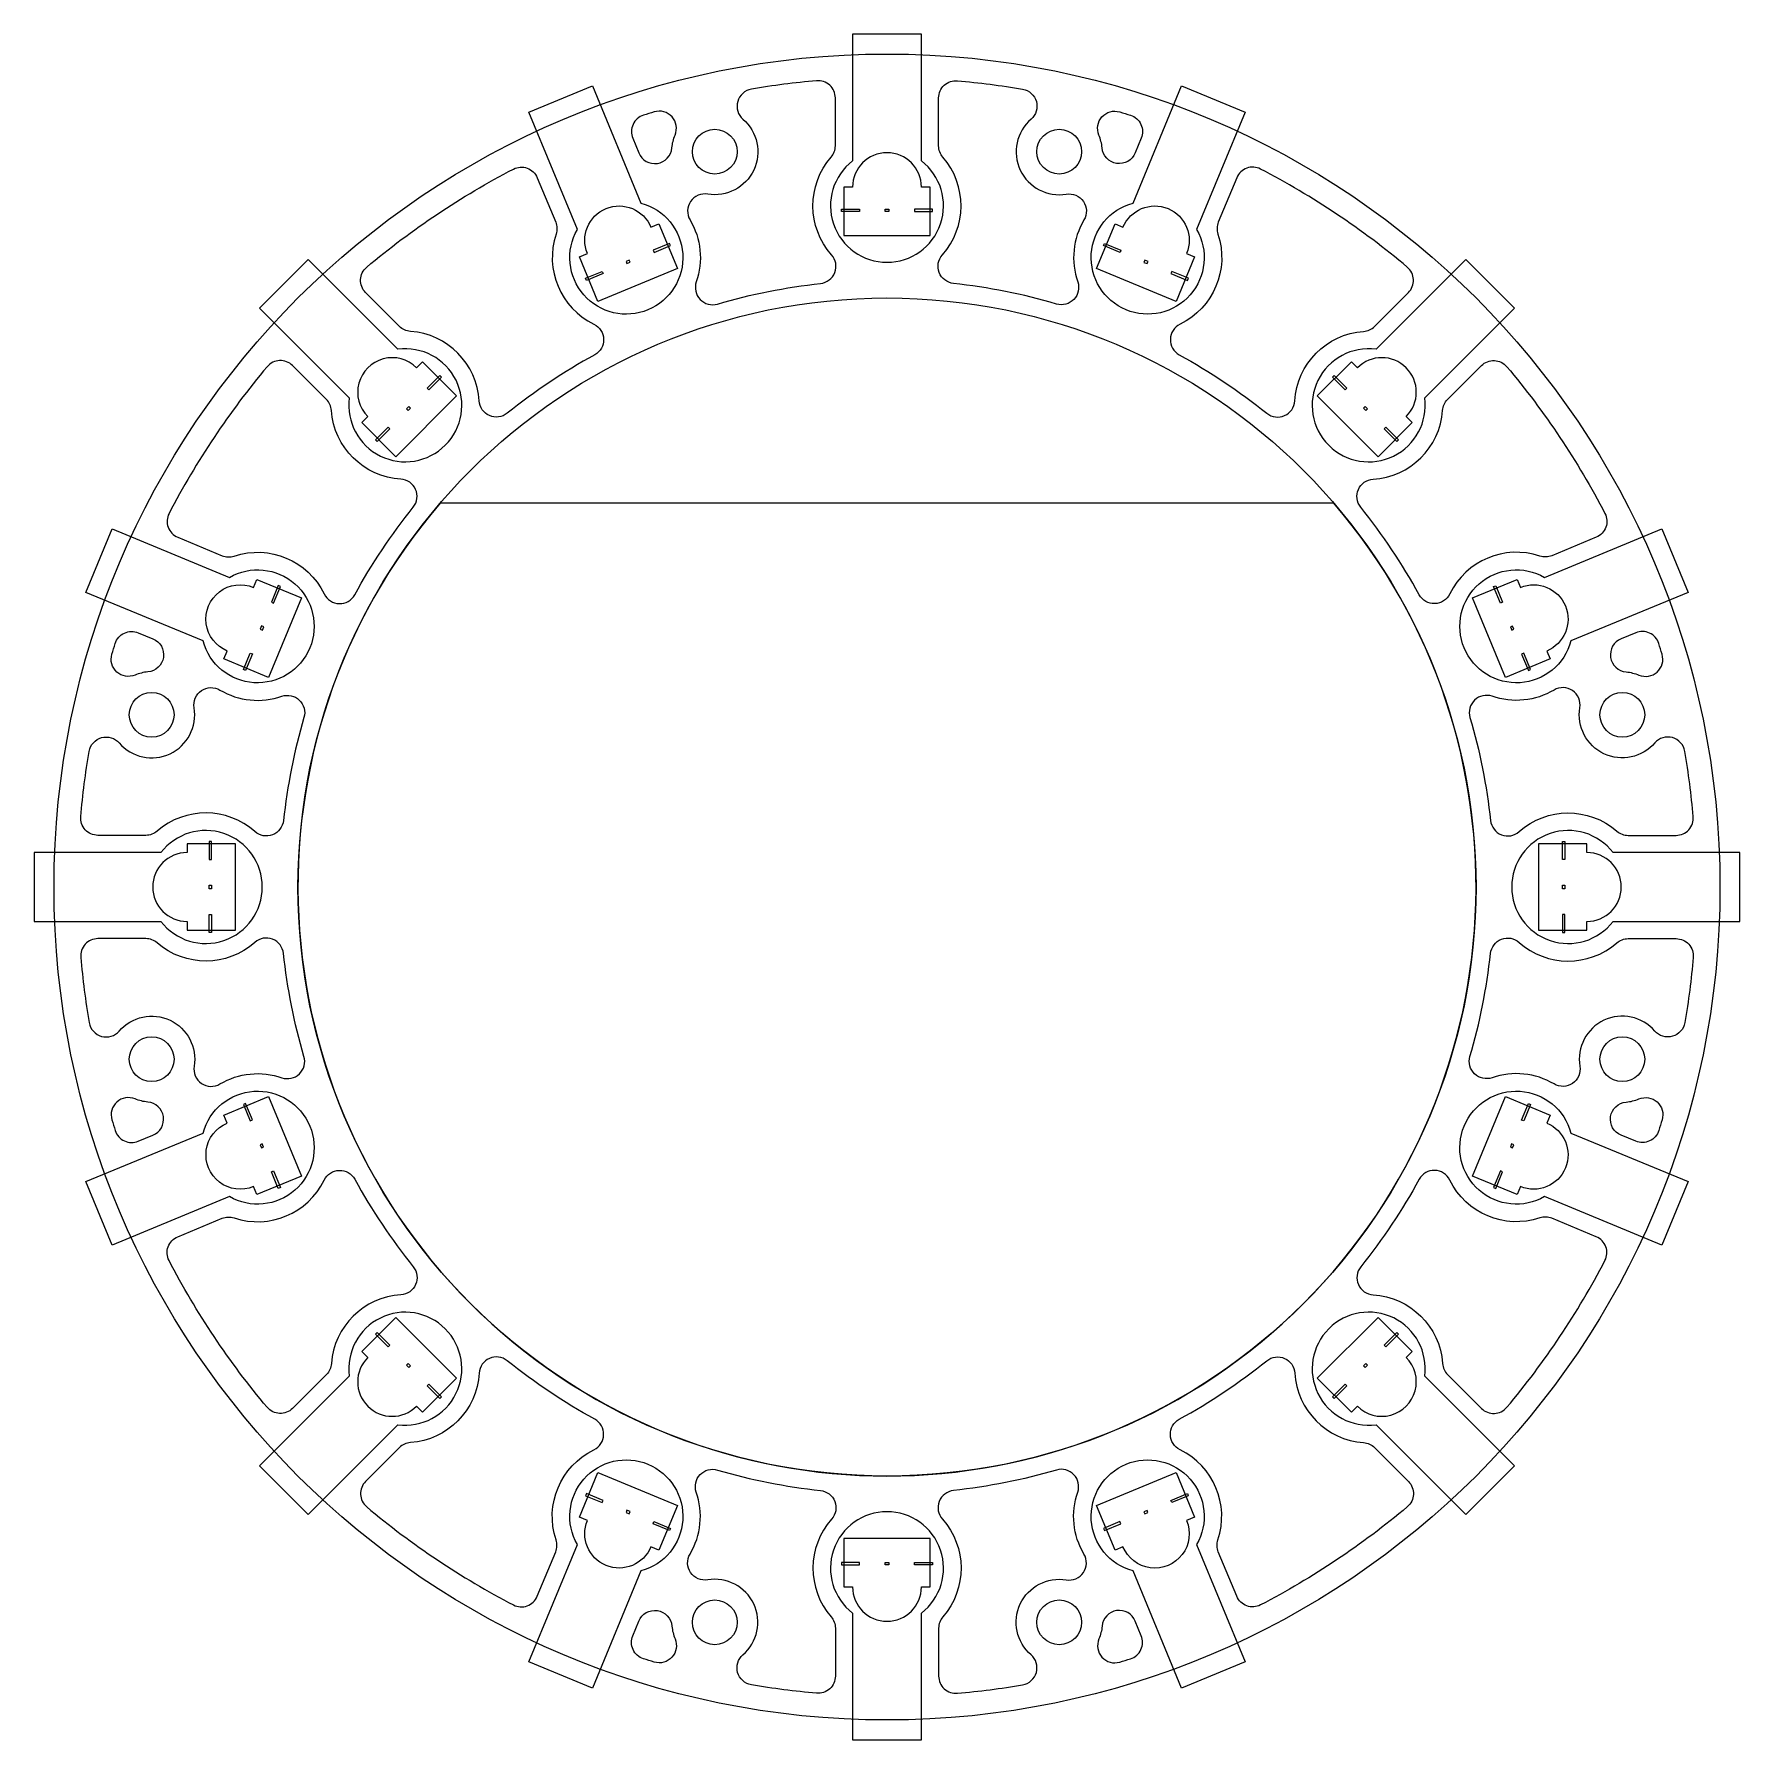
# Model space of a CAD drawing. Header units: inches. Extents: x -1.2 to 97.9, y -1.2 to 97.9.
import ezdxf

# ---------------------------------------------------------------- set-up
doc = ezdxf.new("R2010")
doc.units = ezdxf.units.IN
doc.header["$MEASUREMENT"] = 0
doc.layers.add('dril_line', color=6, linetype='Continuous')
doc.layers.add('ボールセンサ', color=30, linetype='Continuous')

msp = doc.modelspace()

# ---------------------------------------------------------------- linework, layer by layer
for points in [[(46.376, 89.02), (45.876, 89.02), (45.876, 86.22), (50.876, 86.22), (50.876, 89.02), (50.376, 89.02, 1)], [(34.67, 86.692), (35.132, 86.883), (36.204, 84.296), (31.584, 82.383), (30.513, 84.969), (30.975, 85.161, -1)], [(65.778, 85.161), (66.24, 84.969), (65.168, 82.383), (60.549, 84.296), (61.62, 86.883), (62.082, 86.692, -1)], [(18.222, 75.701), (17.869, 75.348), (19.849, 73.368), (23.384, 76.904), (21.404, 78.883), (21.051, 78.53, 1)], [(75.701, 78.53), (75.348, 78.883), (73.368, 76.904), (76.904, 73.368), (78.883, 75.348), (78.53, 75.701, 1)], [(22.431, 70.67, 2.177741), (74.321, 70.67)], [(11.592, 65.778), (11.783, 66.24), (14.37, 65.168), (12.456, 60.549), (9.87, 61.62), (10.061, 62.082, -1)], [(86.692, 62.082), (86.883, 61.62), (84.296, 60.549), (82.383, 65.168), (84.969, 66.24), (85.161, 65.778, -1)], [(7.732, 46.376), (7.732, 45.876), (10.532, 45.876), (10.532, 50.876), (7.732, 50.876), (7.732, 50.376, 1)], [(89.02, 50.376), (89.02, 50.876), (86.22, 50.876), (86.22, 45.876), (89.02, 45.876), (89.02, 46.376, 1)], [(10.061, 34.67), (9.87, 35.132), (12.456, 36.204), (14.37, 31.584), (11.783, 30.513), (11.592, 30.975, -1)], [(85.161, 30.975), (84.969, 30.513), (82.383, 31.584), (84.296, 36.204), (86.883, 35.132), (86.692, 34.67, -1)], [(21.051, 18.222), (21.404, 17.869), (23.384, 19.849), (19.849, 23.384), (17.869, 21.404), (18.222, 21.051, 1)], [(78.53, 21.051), (78.883, 21.404), (76.904, 23.384), (73.368, 19.849), (75.348, 17.869), (75.701, 18.222, 1)], [(30.975, 11.592), (30.513, 11.783), (31.584, 14.37), (36.204, 12.456), (35.132, 9.87), (34.67, 10.061, -1)], [(62.082, 10.061), (61.62, 9.87), (60.549, 12.456), (65.168, 14.37), (66.24, 11.783), (65.778, 11.592, -1)], [(50.376, 7.732), (50.876, 7.732), (50.876, 10.532), (45.876, 10.532), (45.876, 7.732), (46.376, 7.732, 1)]]:
    msp.add_lwpolyline(points, format="xyb", close=True)
msp.add_circle((48.376, 48.376), 48.376)
at = {"layer": 'dril_line'}
for points in [[(45.734, 87.738), (46.774, 87.738), (46.774, 87.602), (45.734, 87.602)], [(48.274, 87.738), (48.474, 87.738), (48.474, 87.602), (48.274, 87.602)], [(51.014, 87.738), (49.974, 87.738), (49.974, 87.602), (51.014, 87.602)], [(35.754, 85.753), (34.793, 85.355), (34.845, 85.229), (35.806, 85.627)], [(61.002, 85.751), (61.963, 85.353), (61.911, 85.227), (60.95, 85.625)], [(33.407, 84.781), (33.223, 84.705), (33.275, 84.579), (33.46, 84.655)], [(63.534, 84.703), (63.349, 84.779), (63.297, 84.653), (63.482, 84.577)], [(30.876, 83.733), (31.837, 84.131), (31.889, 84.004), (30.928, 83.606)], [(65.88, 83.731), (64.92, 84.129), (64.867, 84.003), (65.828, 83.605)], [(22.408, 78.075), (21.673, 77.339), (21.769, 77.243), (22.505, 77.978)], [(74.341, 78.078), (75.076, 77.342), (74.98, 77.246), (74.245, 77.981)], [(76.137, 76.282), (76.278, 76.14), (76.182, 76.044), (76.041, 76.185)], [(20.471, 76.137), (20.612, 76.278), (20.709, 76.182), (20.567, 76.041)], [(18.675, 74.341), (19.41, 75.076), (19.507, 74.98), (18.771, 74.245)], [(78.075, 74.344), (77.339, 75.08), (77.243, 74.983), (77.978, 74.248)], [(13.022, 65.88), (12.624, 64.92), (12.75, 64.867), (13.148, 65.828)], [(83.733, 65.876), (84.131, 64.916), (84.004, 64.863), (83.606, 65.824)], [(12.05, 63.534), (11.973, 63.349), (12.099, 63.297), (12.176, 63.482)], [(84.781, 63.345), (84.705, 63.53), (84.579, 63.478), (84.655, 63.293)], [(11.001, 61.002), (11.399, 61.963), (11.525, 61.911), (11.127, 60.95)], [(85.753, 60.998), (85.355, 61.959), (85.229, 61.907), (85.627, 60.946)], [(9.014, 51.014), (9.014, 49.974), (9.151, 49.974), (9.151, 51.014)], [(87.738, 51.018), (87.738, 49.978), (87.602, 49.978), (87.602, 51.018)], [(9.014, 48.274), (9.014, 48.474), (9.151, 48.474), (9.151, 48.274)], [(87.738, 48.478), (87.738, 48.278), (87.602, 48.278), (87.602, 48.478)], [(9.014, 45.734), (9.014, 46.774), (9.151, 46.774), (9.151, 45.734)], [(87.738, 45.738), (87.738, 46.778), (87.602, 46.778), (87.602, 45.738)], [(10.999, 35.754), (11.397, 34.793), (11.523, 34.845), (11.125, 35.806)], [(85.751, 35.75), (85.353, 34.789), (85.227, 34.841), (85.625, 35.802)], [(11.971, 33.407), (12.048, 33.223), (12.174, 33.275), (12.097, 33.46)], [(84.703, 33.219), (84.779, 33.403), (84.653, 33.456), (84.577, 33.271)], [(13.02, 30.876), (12.622, 31.837), (12.748, 31.889), (13.146, 30.928)], [(83.731, 30.872), (84.129, 31.833), (84.003, 31.885), (83.605, 30.924)], [(18.678, 22.408), (19.413, 21.673), (19.51, 21.769), (18.774, 22.505)], [(78.078, 22.411), (77.342, 21.676), (77.246, 21.772), (77.981, 22.508)], [(20.615, 20.471), (20.474, 20.612), (20.57, 20.709), (20.712, 20.567)], [(76.282, 20.615), (76.14, 20.474), (76.044, 20.57), (76.185, 20.712)], [(22.411, 18.675), (21.676, 19.41), (21.772, 19.507), (22.508, 18.771)], [(74.344, 18.678), (75.08, 19.413), (74.983, 19.51), (74.248, 18.774)], [(30.872, 13.022), (31.833, 12.624), (31.885, 12.75), (30.924, 13.148)], [(65.876, 13.02), (64.916, 12.622), (64.863, 12.748), (65.824, 13.146)], [(33.219, 12.05), (33.403, 11.973), (33.456, 12.099), (33.271, 12.176)], [(63.345, 11.971), (63.53, 12.048), (63.478, 12.174), (63.293, 12.097)], [(35.75, 11.001), (34.789, 11.399), (34.841, 11.525), (35.802, 11.127)], [(60.998, 10.999), (61.959, 11.397), (61.907, 11.523), (60.946, 11.125)], [(45.738, 9.014), (46.778, 9.014), (46.778, 9.151), (45.738, 9.151)], [(48.478, 9.014), (48.278, 9.014), (48.278, 9.151), (48.478, 9.151)], [(51.018, 9.014), (49.978, 9.014), (49.978, 9.151), (51.018, 9.151)]]:
    msp.add_lwpolyline(points, close=True, dxfattribs=at)
at = {"layer": 'ボールセンサ'}
for points in [[(50.376, 90.54), (50.376, 97.908), (46.376, 97.908), (46.376, 90.54, 2.941885)], [(44.289, 95.198, 0.020336), (40.499, 94.711, 0.633729), (40.012, 92.97, -0.757794), (37.962, 88.614, 0.638045), (36.936, 87.118, -0.220425), (37.3, 83.521, 0.608623), (38.525, 82.234, -0.043427), (44.521, 83.427, 0.608623), (45.16, 85.084, -0.376765), (45.131, 90.759, 0.180827), (45.376, 91.415), (45.376, 94.202, 0.439951)], [(52.463, 95.198, -0.020336), (56.254, 94.711, -0.633729), (56.741, 92.97, 0.757794), (58.791, 88.614, -0.638045), (59.816, 87.118, 0.220425), (59.452, 83.521, -0.608623), (58.228, 82.234, 0.043427), (52.231, 83.427, -0.608623), (51.593, 85.084, 0.376765), (51.621, 90.759, -0.180827), (51.376, 91.415), (51.376, 94.202, -0.439951)], [(30.393, 86.565), (27.573, 93.372), (31.269, 94.903), (34.089, 88.096, -2.941885)], [(62.664, 88.096), (65.483, 94.903), (69.179, 93.372), (66.359, 86.565, -2.941885)], [(35.885, 91.302, -0.077183), (36.069, 92.046, 0.633729), (34.859, 93.391, 0.003481), (34.234, 93.198, 0.439951), (33.611, 91.862), (33.965, 91.008, 0.784194)], [(60.868, 91.302, 0.077183), (60.683, 92.046, -0.633729), (61.893, 93.391, -0.003481), (62.518, 93.198, -0.439951), (63.141, 91.862), (62.788, 91.008, -0.784194)], [(26.682, 90.07, -0.439951), (28.068, 89.566), (29.134, 86.991, -0.180827), (29.159, 86.291, 0.376765), (31.357, 81.059, -0.608623), (31.401, 79.283, 0.043427), (26.318, 75.887, -0.608623), (24.694, 76.607, 0.376765), (20.702, 80.64, -0.180827), (20.064, 80.931), (18.094, 82.901, -0.439951), (18.158, 84.374, -0.054696)], [(70.07, 90.07, 0.439951), (68.685, 89.566), (67.618, 86.991, 0.180827), (67.594, 86.291, -0.376765), (65.396, 81.059, 0.608623), (65.351, 79.283, -0.043427), (70.435, 75.887, 0.608623), (72.058, 76.607, -0.376765), (76.051, 80.64, 0.180827), (76.688, 80.931), (78.659, 82.901, 0.439951), (78.594, 84.374, 0.054696)], [(19.976, 79.605), (14.766, 84.815), (11.938, 81.986), (17.148, 76.776, 2.941885)], [(79.605, 76.776), (84.815, 81.986), (81.986, 84.815), (76.776, 79.605, 2.941885)], [(6.682, 70.07, 0.439951), (7.187, 68.685), (9.761, 67.618, 0.180827), (10.461, 67.594, -0.376765), (15.693, 65.396, 0.608623), (17.469, 65.351, -0.043427), (20.866, 70.435, 0.608623), (20.145, 72.058, -0.376765), (16.112, 76.051, 0.180827), (15.822, 76.688), (13.851, 78.659, 0.439951), (12.378, 78.594, 0.054696)], [(90.07, 70.07, -0.439951), (89.566, 68.685), (86.991, 67.618, -0.180827), (86.291, 67.594, 0.376765), (81.059, 65.396, -0.608623), (79.283, 65.351, 0.043427), (75.887, 70.435, -0.608623), (76.607, 72.058, 0.376765), (80.64, 76.051, -0.180827), (80.931, 76.688), (82.901, 78.659, -0.439951), (84.374, 78.594, -0.054696)], [(8.656, 62.664), (1.849, 65.483), (3.38, 69.179), (10.187, 66.359, -2.941885)], [(86.565, 66.359), (93.372, 69.179), (94.903, 65.483), (88.096, 62.664, -2.941885)], [(5.451, 60.868, 0.077183), (4.706, 60.683, -0.633729), (3.362, 61.893, -0.003481), (3.554, 62.518, -0.439951), (4.891, 63.141), (5.745, 62.788, -0.784194)], [(91.302, 60.868, -0.077183), (92.046, 60.683, 0.633729), (93.391, 61.893, 0.003481), (93.198, 62.518, 0.439951), (91.862, 63.141), (91.008, 62.788, 0.784194)], [(1.554, 52.463, -0.020336), (2.041, 56.254, -0.633729), (3.783, 56.741, 0.757794), (8.138, 58.791, -0.638045), (9.634, 59.816, 0.220425), (13.231, 59.452, -0.608623), (14.518, 58.228, 0.043427), (13.326, 52.231, -0.608623), (11.668, 51.593, 0.376765), (5.993, 51.621, -0.180827), (5.337, 51.376), (2.55, 51.376, -0.439951)], [(95.198, 52.463, 0.020336), (94.711, 56.254, 0.633729), (92.97, 56.741, -0.757794), (88.614, 58.791, 0.638045), (87.118, 59.816, -0.220425), (83.521, 59.452, 0.608623), (82.234, 58.228, -0.043427), (83.427, 52.231, 0.608623), (85.084, 51.593, -0.376765), (90.759, 51.621, 0.180827), (91.415, 51.376), (94.202, 51.376, 0.439951)], [(6.212, 50.376), (-1.156, 50.376), (-1.156, 46.376), (6.212, 46.376, 2.941885)], [(90.54, 46.376), (97.908, 46.376), (97.908, 50.376), (90.54, 50.376, 2.941885)], [(1.554, 44.289, 0.020336), (2.041, 40.499, 0.633729), (3.783, 40.012, -0.757794), (8.138, 37.962, 0.638045), (9.634, 36.936, -0.220425), (13.231, 37.3, 0.608623), (14.518, 38.525, -0.043427), (13.326, 44.521, 0.608623), (11.668, 45.16, -0.376765), (5.993, 45.131, 0.180827), (5.337, 45.376), (2.55, 45.376, 0.439951)], [(95.198, 44.289, -0.020336), (94.711, 40.499, -0.633729), (92.97, 40.012, 0.757794), (88.614, 37.962, -0.638045), (87.118, 36.936, 0.220425), (83.521, 37.3, -0.608623), (82.234, 38.525, 0.043427), (83.427, 44.521, -0.608623), (85.084, 45.16, 0.376765), (90.759, 45.131, -0.180827), (91.415, 45.376), (94.202, 45.376, -0.439951)], [(10.187, 30.393), (3.38, 27.573), (1.849, 31.269), (8.656, 34.089, -2.941885)], [(5.451, 35.885, -0.077183), (4.706, 36.069, 0.633729), (3.362, 34.859, 0.003481), (3.554, 34.234, 0.439951), (4.891, 33.611), (5.745, 33.965, 0.784194)], [(88.096, 34.089), (94.903, 31.269), (93.372, 27.573), (86.565, 30.393, -2.941885)], [(91.302, 35.885, 0.077183), (92.046, 36.069, -0.633729), (93.391, 34.859, -0.003481), (93.198, 34.234, -0.439951), (91.862, 33.611), (91.008, 33.965, -0.784194)], [(6.682, 26.682, -0.439951), (7.187, 28.068), (9.761, 29.134, -0.180827), (10.461, 29.159, 0.376765), (15.693, 31.357, -0.608623), (17.469, 31.401, 0.043427), (20.866, 26.318, -0.608623), (20.145, 24.694, 0.376765), (16.112, 20.702, -0.180827), (15.822, 20.064), (13.851, 18.094, -0.439951), (12.378, 18.158, -0.054696)], [(90.07, 26.682, 0.439951), (89.566, 28.068), (86.991, 29.134, 0.180827), (86.291, 29.159, -0.376765), (81.059, 31.357, 0.608623), (79.283, 31.401, -0.043427), (75.887, 26.318, 0.608623), (76.607, 24.694, -0.376765), (80.64, 20.702, 0.180827), (80.931, 20.064), (82.901, 18.094, 0.439951), (84.374, 18.158, 0.054696)], [(17.148, 19.976), (11.938, 14.766), (14.766, 11.938), (19.976, 17.148, 2.941885)], [(76.776, 17.148), (81.986, 11.938), (84.815, 14.766), (79.605, 19.976, 2.941885)], [(26.682, 6.682, 0.439951), (28.068, 7.187), (29.134, 9.761, 0.180827), (29.159, 10.461, -0.376765), (31.357, 15.693, 0.608623), (31.401, 17.469, -0.043427), (26.318, 20.866, 0.608623), (24.694, 20.145, -0.376765), (20.702, 16.112, 0.180827), (20.064, 15.822), (18.094, 13.851, 0.439951), (18.158, 12.378, 0.054696)], [(70.07, 6.682, -0.439951), (68.685, 7.187), (67.618, 9.761, -0.180827), (67.594, 10.461, 0.376765), (65.396, 15.693, -0.608623), (65.351, 17.469, 0.043427), (70.435, 20.866, -0.608623), (72.058, 20.145, 0.376765), (76.051, 16.112, -0.180827), (76.688, 15.822), (78.659, 13.851, -0.439951), (78.594, 12.378, -0.054696)], [(34.089, 8.656), (31.269, 1.849), (27.573, 3.38), (30.393, 10.187, -2.941885)], [(66.359, 10.187), (69.179, 3.38), (65.483, 1.849), (62.664, 8.656, -2.941885)], [(44.289, 1.554, -0.020336), (40.499, 2.041, -0.633729), (40.012, 3.783, 0.757794), (37.962, 8.138, -0.638045), (36.936, 9.634, 0.220425), (37.3, 13.231, -0.608623), (38.525, 14.518, 0.043427), (44.521, 13.326, -0.608623), (45.16, 11.668, 0.376765), (45.131, 5.993, -0.180827), (45.376, 5.337), (45.376, 2.55, -0.439951)], [(52.463, 1.554, 0.020336), (56.254, 2.041, 0.633729), (56.741, 3.783, -0.757794), (58.791, 8.138, 0.638045), (59.816, 9.634, -0.220425), (59.452, 13.231, 0.608623), (58.228, 14.518, -0.043427), (52.231, 13.326, 0.608623), (51.593, 11.668, -0.376765), (51.621, 5.993, 0.180827), (51.376, 5.337), (51.376, 2.55, 0.439951)], [(46.376, 6.212), (46.376, -1.156), (50.376, -1.156), (50.376, 6.212, 2.941885)], [(35.885, 5.451, 0.077183), (36.069, 4.706, -0.633729), (34.859, 3.362, -0.003481), (34.234, 3.554, -0.439951), (33.611, 4.891), (33.965, 5.745, -0.784194)], [(60.868, 5.451, -0.077183), (60.683, 4.706, 0.633729), (61.893, 3.362, 0.003481), (62.518, 3.554, 0.439951), (63.141, 4.891), (62.788, 5.745, 0.784194)]]:
    msp.add_lwpolyline(points, format="xyb", close=True, dxfattribs=at)
for centre, radius in [((48.376, 48.376), 48.376), ((38.375, 91.08), 1.3), ((58.377, 91.08), 1.3), ((48.376, 48.376), 34.207), ((5.672, 58.377), 1.3), ((91.08, 58.377), 1.3), ((5.672, 38.375), 1.3), ((91.08, 38.375), 1.3), ((38.375, 5.672), 1.3), ((58.377, 5.672), 1.3)]:
    msp.add_circle(centre, radius, dxfattribs=at)

doc.saveas('drawing.dxf')
